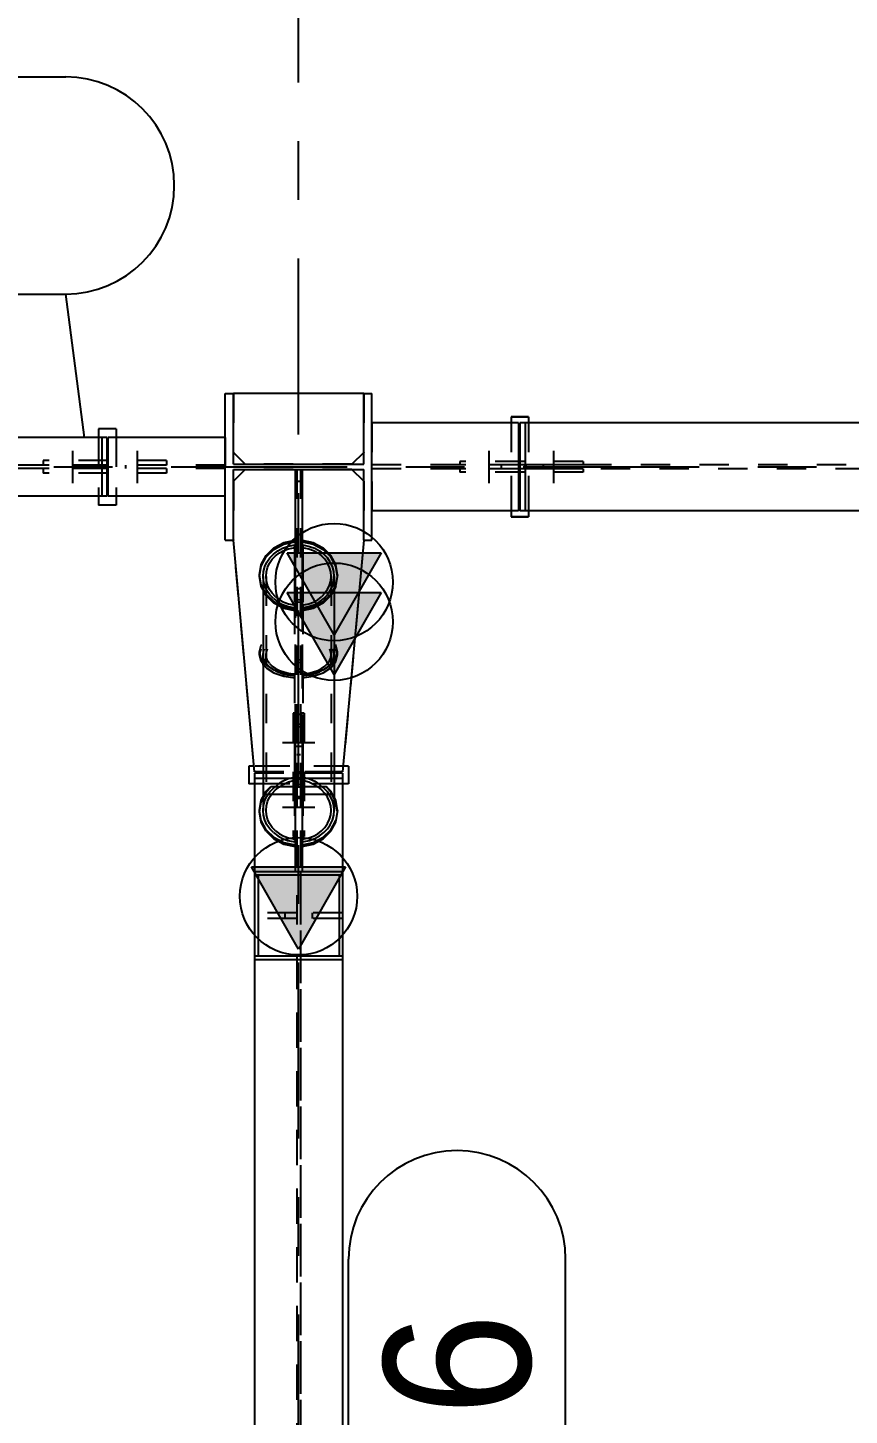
# Model space of a CAD drawing. Header units: millimetres. Extents: x 0 to 594, y 0 to 420.
# Drawn here: x 414.26 to 428.26, y 138.63 to 162.28 of the extents above; entities that cross this region are included whole.
import ezdxf

# ---------------------------------------------------------------- set-up
doc = ezdxf.new("R2010")
doc.units = ezdxf.units.MM
doc.header["$MEASUREMENT"] = 0
for name, pattern in [('XKITLINE00', [0]), ('XKITLINE02', [4, 2, -2]), ('XKITLINE03', [6, 3, -1, 1, -1]), ('XKITLINE04', [3, 0.5, -0.5, 0.5, -0.5, 0.5, -0.5])]:
    doc.linetypes.add(name, pattern=pattern)
for name, color, linetype in [('grid', 7, 'Continuous'), ('mark', 7, 'Continuous'), ('part1', 7, 'Continuous')]:
    doc.layers.add(name, color=color, linetype=linetype)
doc.styles.add('STYLE_1', font='arial.ttf', dxfattribs={"height": 0.2})

# ---------------------------------------------------------------- blocks, each defined once
blk = doc.blocks.new('*D3366')
at = {"layer": 'grid', "color": 4, "linetype": 'XKITLINE03'}
blk.add_line((1247.14, 1693.943), (1630.763, 1693.943), dxfattribs=at)
blk = doc.blocks.new('*D3403')
at = {"layer": 'part1', "color": 0, "linetype": 'XKITLINE00'}
for p, q in [((1585.918, 1690.404), (1585.118, 1691.804)), ((1585.118, 1691.804), (1586.718, 1691.804)), ((1586.718, 1691.804), (1585.918, 1690.404))]:
    blk.add_line(p, q, dxfattribs=at)
at = {"layer": 'part1', "color": 2, "linetype": 'XKITLINE04'}
for p, q in [((1584.708, 1690.741), (1584.716, 1690.797)), ((1584.708, 1690.563), (1584.708, 1690.741)), ((1584.716, 1690.685), (1584.708, 1690.741)), ((1584.716, 1690.797), (1584.733, 1690.839)), ((1584.758, 1690.741), (1584.765, 1690.793)), ((1584.765, 1690.689), (1584.758, 1690.741)), ((1584.758, 1690.563), (1584.758, 1690.741)), ((1584.765, 1690.793), (1584.784, 1690.839)), ((1585.862, 1690.793), (1585.843, 1690.839)), ((1585.868, 1690.741), (1585.862, 1690.793)), ((1585.862, 1690.689), (1585.868, 1690.741)), ((1585.868, 1690.563), (1585.868, 1690.741)), ((1585.911, 1690.797), (1585.894, 1690.839)), ((1585.918, 1690.741), (1585.911, 1690.797)), ((1585.911, 1690.685), (1585.918, 1690.741)), ((1585.918, 1690.741), (1585.918, 1690.563)), ((1584.738, 1690.63), (1584.716, 1690.685)), ((1584.774, 1690.578), (1584.738, 1690.63)), ((1584.786, 1690.639), (1584.765, 1690.689)), ((1584.774, 1690.578), (1584.824, 1690.53)), ((1584.819, 1690.591), (1584.786, 1690.639)), ((1584.819, 1690.591), (1584.864, 1690.547)), ((1584.824, 1690.53), (1584.886, 1690.487)), ((1584.864, 1690.547), (1584.921, 1690.508)), ((1584.886, 1690.487), (1584.958, 1690.45)), ((1584.921, 1690.508), (1584.987, 1690.474)), ((1585.64, 1690.474), (1585.706, 1690.508)), ((1585.741, 1690.487), (1585.669, 1690.45)), ((1585.706, 1690.508), (1585.762, 1690.547)), ((1585.741, 1690.487), (1585.803, 1690.53)), ((1585.762, 1690.547), (1585.808, 1690.591)), ((1585.803, 1690.53), (1585.852, 1690.578)), ((1585.808, 1690.591), (1585.841, 1690.639)), ((1585.841, 1690.639), (1585.862, 1690.689)), ((1585.852, 1690.578), (1585.889, 1690.63)), ((1585.889, 1690.63), (1585.911, 1690.685)), ((1584.958, 1690.45), (1585.039, 1690.421)), ((1584.987, 1690.474), (1585.061, 1690.447)), ((1585.039, 1690.421), (1585.126, 1690.399)), ((1585.061, 1690.447), (1585.142, 1690.427)), ((1585.126, 1690.399), (1585.219, 1690.386)), ((1585.142, 1690.427), (1585.227, 1690.415)), ((1585.219, 1690.386), (1585.243, 1690.385)), ((1585.227, 1690.415), (1585.243, 1690.414)), ((1585.243, 1690.414), (1585.243, 1689.555)), ((1585.383, 1690.414), (1585.4, 1690.415)), ((1585.383, 1690.414), (1585.383, 1689.555)), ((1585.383, 1690.385), (1585.408, 1690.386)), ((1585.4, 1690.415), (1585.485, 1690.427)), ((1585.408, 1690.386), (1585.5, 1690.399)), ((1585.485, 1690.427), (1585.565, 1690.447)), ((1585.5, 1690.399), (1585.588, 1690.421)), ((1585.565, 1690.447), (1585.64, 1690.474)), ((1585.588, 1690.421), (1585.669, 1690.45))]:
    blk.add_line(p, q, dxfattribs=at)
at = {"layer": 'part1', "color": 0, "linetype": 'XKITLINE00'}
blk.add_circle((1585.918, 1691.304), 1, dxfattribs=at)
at = {"layer": 'part1', "color": 0}
blk.add_solid([(1585.118, 1691.804), (1586.718, 1691.804), (1585.118, 1691.804), (1585.918, 1690.404)], dxfattribs=at)
blk = doc.blocks.new('*D3404')
at = {"layer": 'part1', "color": 0, "linetype": 'XKITLINE00'}
for p, q in [((1584.563, 1688.723), (1584.563, 1687.043)), ((1584.708, 1688.723), (1584.563, 1688.723)), ((1584.708, 1688.633), (1584.563, 1688.633)), ((1586.063, 1688.723), (1585.918, 1688.723)), ((1586.063, 1688.633), (1585.918, 1688.633)), ((1586.063, 1688.723), (1586.063, 1687.043)), ((1585.313, 1685.723), (1584.513, 1687.123)), ((1584.513, 1687.123), (1586.113, 1687.123)), ((1586.113, 1687.123), (1585.313, 1685.723)), ((1584.563, 1685.543), (1584.563, 1668.543)), ((1586.063, 1685.543), (1586.063, 1668.543))]:
    blk.add_line(p, q, dxfattribs=at)
at = {"layer": 'part1', "color": 2, "linetype": 'XKITLINE04'}
for p, q in [((1585.281, 1688.633), (1584.563, 1688.633)), ((1586.063, 1688.723), (1584.708, 1688.723)), ((1585.918, 1688.633), (1584.708, 1688.633)), ((1585.281, 1688.723), (1585.346, 1688.723)), ((1585.281, 1688.643), (1585.346, 1688.643)), ((1585.281, 1688.643), (1585.281, 1663.313)), ((1585.281, 1688.643), (1585.346, 1688.643)), ((1586.063, 1688.633), (1585.281, 1688.633)), ((1585.281, 1688.623), (1585.346, 1688.623)), ((1585.281, 1688.623), (1585.346, 1688.623)), ((1585.918, 1688.723), (1585.346, 1688.723)), ((1585.346, 1688.643), (1585.346, 1663.313)), ((1586.063, 1688.633), (1586.063, 1667.043)), ((1585.281, 1688.323), (1585.346, 1688.323)), ((1585.281, 1688.323), (1585.346, 1688.323)), ((1584.563, 1687.043), (1584.563, 1685.543)), ((1585.346, 1687.043), (1585.346, 1663.308)), ((1585.281, 1685.543), (1585.281, 1663.308))]:
    blk.add_line(p, q, dxfattribs=at)
at = {"layer": 'part1', "color": 0, "linetype": 'XKITLINE00'}
blk.add_circle((1585.313, 1686.623), 1, dxfattribs=at)
at = {"layer": 'part1', "color": 0}
blk.add_solid([(1584.513, 1687.123), (1586.113, 1687.123), (1584.513, 1687.123), (1585.313, 1685.723)], dxfattribs=at)
blk = doc.blocks.new('*D3405')
at = {"layer": 'part1', "color": 0, "linetype": 'XKITLINE00'}
for p, q in [((1584.563, 1687.043), (1584.563, 1685.543)), ((1586.063, 1687.043), (1584.563, 1687.043)), ((1584.623, 1686.983), (1584.623, 1685.603)), ((1586.003, 1686.983), (1584.623, 1686.983)), ((1586.003, 1686.983), (1586.003, 1685.603)), ((1586.063, 1687.043), (1586.063, 1685.543)), ((1586.063, 1685.543), (1584.563, 1685.543)), ((1586.003, 1685.603), (1584.623, 1685.603))]:
    blk.add_line(p, q, dxfattribs=at)
at = {"layer": 'part1', "color": 2, "linetype": 'XKITLINE04'}
for p, q in [((1584.623, 1686.983), (1584.563, 1686.983)), ((1586.063, 1686.983), (1586.003, 1686.983)), ((1586.063, 1686.983), (1586.063, 1687.043)), ((1584.623, 1685.603), (1584.563, 1685.603)), ((1586.063, 1685.603), (1586.003, 1685.603))]:
    blk.add_line(p, q, dxfattribs=at)
blk = doc.blocks.new('*D3408')
at = {"layer": 'part1', "color": 0, "linetype": 'XKITLINE00'}
for p, q in [((1579.486, 1693.943), (1578.686, 1695.343)), ((1578.686, 1695.343), (1580.286, 1695.343)), ((1580.286, 1695.343), (1579.486, 1693.943)), ((1571.813, 1694.443), (1571.813, 1693.443)), ((1582.043, 1694.443), (1571.813, 1694.443)), ((1581.963, 1694.443), (1581.963, 1693.443)), ((1582.043, 1694.443), (1582.043, 1693.443)), ((1582.043, 1693.443), (1571.813, 1693.443))]:
    blk.add_line(p, q, dxfattribs=at)
at = {"layer": 'part1', "color": 2, "linetype": 'XKITLINE04'}
for p, q in [((1581.963, 1693.97), (1571.813, 1693.97)), ((1581.963, 1693.915), (1571.813, 1693.915)), ((1576.045, 1693.915), (1571.813, 1693.915)), ((1581.663, 1693.97), (1581.663, 1693.915)), ((1581.911, 1693.97), (1581.668, 1693.97))]:
    blk.add_line(p, q, dxfattribs=at)
at = {"layer": 'part1', "color": 0, "linetype": 'XKITLINE00'}
blk.add_circle((1579.486, 1694.843), 1, dxfattribs=at)
at = {"layer": 'part1', "color": 0}
blk.add_solid([(1578.686, 1695.343), (1580.286, 1695.343), (1578.686, 1695.343), (1579.486, 1693.943)], dxfattribs=at)
blk = doc.blocks.new('*D3409')
at = {"layer": 'part1', "color": 0, "linetype": 'XKITLINE00'}
for p, q in [((1584.774, 1692.321), (1584.824, 1692.393)), ((1584.824, 1692.393), (1584.886, 1692.457)), ((1584.886, 1692.457), (1584.958, 1692.512)), ((1584.958, 1692.512), (1585.039, 1692.556)), ((1585.039, 1692.556), (1585.126, 1692.588)), ((1585.918, 1691.08), (1585.118, 1692.48)), ((1585.118, 1692.48), (1586.718, 1692.48)), ((1585.126, 1692.588), (1585.219, 1692.608)), ((1585.219, 1692.608), (1585.243, 1692.609)), ((1585.243, 1692.609), (1585.243, 1691.679)), ((1585.383, 1692.609), (1585.408, 1692.608)), ((1585.383, 1692.609), (1585.383, 1691.679)), ((1585.408, 1692.608), (1585.5, 1692.588)), ((1585.5, 1692.588), (1585.588, 1692.556)), ((1585.588, 1692.556), (1585.669, 1692.512)), ((1585.669, 1692.512), (1585.741, 1692.457)), ((1585.803, 1692.393), (1585.741, 1692.457)), ((1585.852, 1692.321), (1585.803, 1692.393)), ((1586.718, 1692.48), (1585.918, 1691.08)), ((1584.708, 1692.077), (1584.716, 1692.161)), ((1584.716, 1692.161), (1584.738, 1692.243)), ((1584.738, 1692.243), (1584.774, 1692.321)), ((1585.889, 1692.243), (1585.852, 1692.321)), ((1585.911, 1692.161), (1585.889, 1692.243)), ((1585.918, 1692.077), (1585.911, 1692.161)), ((1584.708, 1692.077), (1584.708, 1688.318)), ((1585.918, 1692.077), (1585.918, 1688.318)), ((1585.243, 1691.679), (1585.313, 1691.684)), ((1585.313, 1691.684), (1585.383, 1691.679)), ((1585.253, 1689.551), (1585.243, 1689.55)), ((1585.243, 1689.55), (1585.243, 1688.597)), ((1585.383, 1689.55), (1585.373, 1689.551)), ((1585.383, 1689.55), (1585.383, 1688.654)), ((1585.253, 1689.507), (1585.243, 1689.506)), ((1585.383, 1689.506), (1585.373, 1689.507)), ((1585.039, 1688.586), (1585.126, 1688.626)), ((1585.126, 1688.626), (1585.219, 1688.651)), ((1585.142, 1688.573), (1585.227, 1688.596)), ((1585.219, 1688.651), (1585.243, 1688.654)), ((1585.227, 1688.596), (1585.243, 1688.597)), ((1585.383, 1688.654), (1585.408, 1688.651)), ((1585.383, 1688.654), (1585.383, 1688.597)), ((1585.383, 1688.597), (1585.4, 1688.596)), ((1585.4, 1688.596), (1585.485, 1688.573)), ((1585.408, 1688.651), (1585.5, 1688.626)), ((1585.5, 1688.626), (1585.588, 1688.586)), ((1584.923, 1688.496), (1584.958, 1688.53)), ((1584.923, 1688.496), (1585.004, 1688.496)), ((1584.958, 1688.53), (1585.039, 1688.586)), ((1585.004, 1688.496), (1585.061, 1688.535)), ((1585.061, 1688.535), (1585.142, 1688.573)), ((1585.243, 1688.53), (1585.243, 1688.496)), ((1585.253, 1688.53), (1585.243, 1688.53)), ((1585.383, 1688.53), (1585.373, 1688.53)), ((1585.383, 1688.53), (1585.383, 1688.496)), ((1585.485, 1688.573), (1585.565, 1688.535)), ((1585.565, 1688.535), (1585.623, 1688.496)), ((1585.588, 1688.586), (1585.669, 1688.53)), ((1585.623, 1688.496), (1585.704, 1688.496)), ((1585.669, 1688.53), (1585.704, 1688.496))]:
    blk.add_line(p, q, dxfattribs=at)
at = {"layer": 'part1', "color": 2, "linetype": 'XKITLINE04'}
for p, q in [((1584.864, 1692.367), (1584.921, 1692.426)), ((1584.921, 1692.426), (1584.987, 1692.476)), ((1584.987, 1692.476), (1585.061, 1692.516)), ((1585.061, 1692.516), (1585.142, 1692.546)), ((1585.142, 1692.546), (1585.227, 1692.564)), ((1585.227, 1692.564), (1585.243, 1692.565)), ((1585.383, 1692.565), (1585.4, 1692.564)), ((1585.4, 1692.564), (1585.485, 1692.546)), ((1585.485, 1692.546), (1585.565, 1692.516)), ((1585.565, 1692.516), (1585.64, 1692.476)), ((1585.64, 1692.476), (1585.706, 1692.426)), ((1585.762, 1692.367), (1585.706, 1692.426)), ((1584.758, 1692.077), (1584.765, 1692.154)), ((1584.765, 1692.154), (1584.786, 1692.23)), ((1584.786, 1692.23), (1584.819, 1692.301)), ((1584.819, 1692.301), (1584.864, 1692.367)), ((1585.808, 1692.301), (1585.762, 1692.367)), ((1585.841, 1692.23), (1585.808, 1692.301)), ((1585.862, 1692.154), (1585.841, 1692.23)), ((1585.868, 1692.077), (1585.862, 1692.154)), ((1584.716, 1691.993), (1584.708, 1692.077)), ((1584.738, 1691.911), (1584.716, 1691.993)), ((1584.774, 1691.833), (1584.738, 1691.911)), ((1584.765, 1692), (1584.758, 1692.077)), ((1584.758, 1692.077), (1584.758, 1688.088)), ((1584.786, 1691.925), (1584.765, 1692)), ((1584.819, 1691.854), (1584.786, 1691.925)), ((1585.808, 1691.854), (1585.841, 1691.925)), ((1585.841, 1691.925), (1585.862, 1692)), ((1585.852, 1691.833), (1585.889, 1691.911)), ((1585.862, 1692), (1585.868, 1692.077)), ((1585.868, 1692.077), (1585.868, 1688.088)), ((1585.889, 1691.911), (1585.911, 1691.993)), ((1585.911, 1691.993), (1585.918, 1692.077)), ((1584.824, 1691.762), (1584.774, 1691.833)), ((1584.864, 1691.788), (1584.819, 1691.854)), ((1584.886, 1691.698), (1584.824, 1691.762)), ((1584.921, 1691.729), (1584.864, 1691.788)), ((1584.886, 1691.698), (1584.958, 1691.643)), ((1584.921, 1691.729), (1584.987, 1691.679)), ((1584.987, 1691.679), (1585.061, 1691.638)), ((1585.243, 1691.679), (1585.243, 1691.635)), ((1585.383, 1691.679), (1585.383, 1691.635)), ((1585.565, 1691.638), (1585.64, 1691.679)), ((1585.64, 1691.679), (1585.706, 1691.729)), ((1585.669, 1691.643), (1585.741, 1691.698)), ((1585.762, 1691.788), (1585.706, 1691.729)), ((1585.741, 1691.698), (1585.803, 1691.762)), ((1585.808, 1691.854), (1585.762, 1691.788)), ((1585.803, 1691.762), (1585.852, 1691.833)), ((1584.958, 1691.643), (1585.039, 1691.599)), ((1585.039, 1691.599), (1585.126, 1691.567)), ((1585.061, 1691.638), (1585.142, 1691.609)), ((1585.126, 1691.567), (1585.219, 1691.547)), ((1585.142, 1691.609), (1585.227, 1691.591)), ((1585.219, 1691.547), (1585.243, 1691.545)), ((1585.227, 1691.591), (1585.243, 1691.589)), ((1585.243, 1691.635), (1585.313, 1691.64)), ((1585.243, 1691.589), (1585.243, 1690.615)), ((1585.313, 1691.64), (1585.383, 1691.635)), ((1585.383, 1691.589), (1585.4, 1691.591)), ((1585.383, 1691.589), (1585.383, 1690.615)), ((1585.383, 1691.545), (1585.408, 1691.547)), ((1585.4, 1691.591), (1585.485, 1691.609)), ((1585.408, 1691.547), (1585.5, 1691.567)), ((1585.485, 1691.609), (1585.565, 1691.638)), ((1585.5, 1691.567), (1585.588, 1691.599)), ((1585.588, 1691.599), (1585.669, 1691.643)), ((1585.243, 1690.659), (1585.313, 1690.655)), ((1585.243, 1690.615), (1585.313, 1690.61)), ((1585.313, 1690.655), (1585.383, 1690.659)), ((1585.313, 1690.61), (1585.383, 1690.615)), ((1585.313, 1689.555), (1585.253, 1689.551)), ((1585.373, 1689.551), (1585.313, 1689.555)), ((1585.313, 1689.511), (1585.253, 1689.507)), ((1585.373, 1689.507), (1585.313, 1689.511)), ((1584.774, 1688.332), (1584.824, 1688.404)), ((1584.819, 1688.312), (1584.864, 1688.378)), ((1584.824, 1688.404), (1584.886, 1688.468)), ((1584.864, 1688.378), (1584.921, 1688.436)), ((1584.886, 1688.468), (1584.923, 1688.496)), ((1584.921, 1688.436), (1584.987, 1688.487)), ((1584.987, 1688.487), (1585.004, 1688.496)), ((1585.243, 1688.496), (1585.243, 1687.556)), ((1585.313, 1688.481), (1585.243, 1688.486)), ((1585.313, 1688.525), (1585.253, 1688.53)), ((1585.373, 1688.53), (1585.313, 1688.525)), ((1585.383, 1688.486), (1585.313, 1688.481)), ((1585.383, 1688.496), (1585.383, 1687.556)), ((1585.623, 1688.496), (1585.64, 1688.487)), ((1585.64, 1688.487), (1585.706, 1688.436)), ((1585.704, 1688.496), (1585.741, 1688.468)), ((1585.762, 1688.378), (1585.706, 1688.436)), ((1585.803, 1688.404), (1585.741, 1688.468)), ((1585.808, 1688.312), (1585.762, 1688.378)), ((1585.852, 1688.332), (1585.803, 1688.404)), ((1584.708, 1688.318), (1584.708, 1688.088)), ((1584.708, 1688.088), (1584.716, 1688.172)), ((1584.716, 1688.172), (1584.738, 1688.254)), ((1584.738, 1688.254), (1584.774, 1688.332)), ((1584.758, 1688.088), (1584.765, 1688.165)), ((1584.765, 1688.165), (1584.786, 1688.24)), ((1584.786, 1688.24), (1584.819, 1688.312)), ((1585.841, 1688.24), (1585.808, 1688.312)), ((1585.862, 1688.165), (1585.841, 1688.24)), ((1585.889, 1688.254), (1585.852, 1688.332)), ((1585.868, 1688.088), (1585.862, 1688.165)), ((1585.911, 1688.172), (1585.889, 1688.254)), ((1585.918, 1688.088), (1585.911, 1688.172)), ((1585.918, 1688.318), (1585.918, 1688.088)), ((1584.716, 1688.004), (1584.708, 1688.088)), ((1584.738, 1687.922), (1584.716, 1688.004)), ((1584.774, 1687.844), (1584.738, 1687.922)), ((1584.765, 1688.011), (1584.758, 1688.088)), ((1584.786, 1687.936), (1584.765, 1688.011)), ((1584.819, 1687.864), (1584.786, 1687.936)), ((1585.808, 1687.864), (1585.841, 1687.936)), ((1585.841, 1687.936), (1585.862, 1688.011)), ((1585.852, 1687.844), (1585.889, 1687.922)), ((1585.862, 1688.011), (1585.868, 1688.088)), ((1585.889, 1687.922), (1585.911, 1688.004)), ((1585.911, 1688.004), (1585.918, 1688.088)), ((1584.824, 1687.772), (1584.774, 1687.844)), ((1584.864, 1687.798), (1584.819, 1687.864)), ((1584.886, 1687.708), (1584.824, 1687.772)), ((1584.921, 1687.74), (1584.864, 1687.798)), ((1584.886, 1687.708), (1584.958, 1687.654)), ((1584.921, 1687.74), (1584.987, 1687.689)), ((1584.958, 1687.654), (1585.039, 1687.609)), ((1584.987, 1687.689), (1585.061, 1687.649)), ((1585.061, 1687.649), (1585.142, 1687.619)), ((1585.485, 1687.619), (1585.565, 1687.649)), ((1585.565, 1687.649), (1585.64, 1687.689)), ((1585.588, 1687.609), (1585.669, 1687.654)), ((1585.64, 1687.689), (1585.706, 1687.74)), ((1585.669, 1687.654), (1585.741, 1687.708)), ((1585.706, 1687.74), (1585.762, 1687.798)), ((1585.741, 1687.708), (1585.803, 1687.772)), ((1585.762, 1687.798), (1585.808, 1687.864)), ((1585.803, 1687.772), (1585.852, 1687.844)), ((1585.039, 1687.609), (1585.126, 1687.577)), ((1585.126, 1687.577), (1585.219, 1687.558)), ((1585.142, 1687.619), (1585.227, 1687.601)), ((1585.219, 1687.558), (1585.243, 1687.556)), ((1585.227, 1687.601), (1585.243, 1687.6)), ((1585.383, 1687.6), (1585.4, 1687.601)), ((1585.383, 1687.556), (1585.408, 1687.558)), ((1585.4, 1687.601), (1585.485, 1687.619)), ((1585.408, 1687.558), (1585.5, 1687.577)), ((1585.5, 1687.577), (1585.588, 1687.609))]:
    blk.add_line(p, q, dxfattribs=at)
at = {"layer": 'part1', "color": 0, "linetype": 'XKITLINE00'}
blk.add_circle((1585.918, 1691.98), 1, dxfattribs=at)
at = {"layer": 'part1', "color": 0}
blk.add_solid([(1585.118, 1692.48), (1586.718, 1692.48), (1585.118, 1692.48), (1585.918, 1691.08)], dxfattribs=at)
blk = doc.blocks.new('*D3719')
at = {"layer": 'part1', "color": 0, "linetype": 'XKITLINE00'}
for p, q in [((1611.043, 1693.943), (1610.243, 1695.343)), ((1610.243, 1695.343), (1611.843, 1695.343)), ((1611.843, 1695.343), (1611.043, 1693.943)), ((1589.083, 1694.693), (1589.083, 1693.193)), ((1589.173, 1694.693), (1589.083, 1694.693)), ((1614.043, 1694.693), (1589.173, 1694.693)), ((1589.173, 1694.693), (1589.173, 1693.193)), ((1613.953, 1694.693), (1613.953, 1694.548)), ((1614.043, 1694.693), (1614.043, 1694.548)), ((1613.953, 1693.338), (1613.953, 1693.193)), ((1614.043, 1693.338), (1614.043, 1693.193)), ((1614.043, 1693.193), (1589.083, 1693.193))]:
    blk.add_line(p, q, dxfattribs=at)
at = {"layer": 'part1', "color": 2, "linetype": 'XKITLINE04'}
for p, q in [((1613.953, 1694.693), (1589.173, 1694.693)), ((1613.953, 1694.693), (1613.953, 1693.338)), ((1614.043, 1694.548), (1614.043, 1693.338)), ((1589.163, 1693.975), (1589.163, 1693.91)), ((1613.643, 1693.975), (1589.163, 1693.975)), ((1613.963, 1693.91), (1589.163, 1693.91)), ((1589.479, 1693.91), (1589.163, 1693.91)), ((1589.183, 1693.975), (1589.183, 1693.91)), ((1589.483, 1693.975), (1589.483, 1693.91)), ((1613.643, 1693.975), (1613.643, 1693.91)), ((1613.643, 1693.975), (1613.648, 1693.975)), ((1613.963, 1693.975), (1613.643, 1693.975)), ((1613.943, 1693.975), (1613.943, 1693.91)), ((1613.963, 1693.975), (1613.963, 1693.91)), ((1613.953, 1693.193), (1589.083, 1693.193))]:
    blk.add_line(p, q, dxfattribs=at)
at = {"layer": 'part1', "color": 0, "linetype": 'XKITLINE00'}
blk.add_circle((1611.043, 1694.843), 1, dxfattribs=at)
at = {"layer": 'part1', "color": 0}
blk.add_solid([(1610.243, 1695.343), (1611.843, 1695.343), (1610.243, 1695.343), (1611.043, 1693.943)], dxfattribs=at)
blk = doc.blocks.new('*D3721')
at = {"layer": 'part1', "color": 2, "linetype": 'XKITLINE04'}
for p, q in [((1588.933, 1694.793), (1589.233, 1694.793)), ((1588.933, 1694.793), (1588.933, 1693.093)), ((1589.233, 1694.793), (1589.233, 1693.093)), ((1588.933, 1693.093), (1589.233, 1693.093))]:
    blk.add_line(p, q, dxfattribs=at)
blk = doc.blocks.new('*D3722')
at = {"layer": 'part1', "color": 2, "linetype": 'XKITLINE04'}
for p, q in [((1584.203, 1695.193), (1584.203, 1694.188)), ((1586.423, 1695.193), (1586.423, 1694.188)), ((1586.223, 1693.988), (1584.403, 1693.988))]:
    blk.add_line(p, q, dxfattribs=at)
at = {"layer": 'part1', "color": 0, "linetype": 'XKITLINE00'}
for p, q in [((1586.423, 1695.193), (1584.203, 1695.193)), ((1584.403, 1693.988), (1584.203, 1694.188)), ((1586.423, 1694.188), (1586.223, 1693.988))]:
    blk.add_line(p, q, dxfattribs=at)
blk = doc.blocks.new('*D3723')
at = {"layer": 'part1', "color": 2, "linetype": 'XKITLINE04'}
for p, q in [((1584.203, 1695.193), (1584.203, 1694.188)), ((1586.423, 1695.193), (1584.203, 1695.193)), ((1586.423, 1695.193), (1586.423, 1694.188)), ((1584.403, 1693.988), (1584.203, 1694.188)), ((1586.423, 1694.188), (1586.223, 1693.988)), ((1586.223, 1693.988), (1584.403, 1693.988))]:
    blk.add_line(p, q, dxfattribs=at)
blk = doc.blocks.new('*D3724')
at = {"layer": 'part1', "color": 0, "linetype": 'XKITLINE00'}
for p, q in [((1589.063, 1694.693), (1586.563, 1694.693)), ((1589.063, 1694.693), (1589.063, 1693.193)), ((1589.063, 1693.193), (1586.563, 1693.193))]:
    blk.add_line(p, q, dxfattribs=at)
at = {"layer": 'part1', "color": 2, "linetype": 'XKITLINE04'}
for p, q in [((1586.563, 1694.693), (1586.563, 1693.193)), ((1589.063, 1693.975), (1586.563, 1693.975)), ((1589.063, 1693.91), (1586.563, 1693.91)), ((1588.763, 1693.975), (1588.763, 1693.91)), ((1589.011, 1693.975), (1588.768, 1693.975))]:
    blk.add_line(p, q, dxfattribs=at)
blk = doc.blocks.new('*D3725')
at = {"layer": 'part1', "color": 0, "linetype": 'XKITLINE00'}
for p, q in [((1588.933, 1694.793), (1588.933, 1694.693)), ((1589.233, 1694.793), (1588.933, 1694.793)), ((1589.233, 1694.793), (1589.233, 1694.693)), ((1588.933, 1693.193), (1588.933, 1693.093)), ((1589.233, 1693.093), (1588.933, 1693.093)), ((1589.233, 1693.193), (1589.233, 1693.093))]:
    blk.add_line(p, q, dxfattribs=at)
at = {"layer": 'part1', "color": 2, "linetype": 'XKITLINE04'}
for p, q in [((1588.933, 1694.693), (1588.933, 1693.193)), ((1589.233, 1694.693), (1589.233, 1693.193))]:
    blk.add_line(p, q, dxfattribs=at)
blk = doc.blocks.new('*D3734')
at = {"layer": 'part1', "color": 0, "linetype": 'XKITLINE00'}
for p, q in [((1584.063, 1692.693), (1584.063, 1695.193)), ((1584.063, 1695.193), (1584.203, 1695.193)), ((1584.203, 1693.988), (1584.203, 1695.193)), ((1586.423, 1695.193), (1586.563, 1695.193)), ((1586.423, 1693.988), (1586.423, 1695.193)), ((1586.563, 1692.693), (1586.563, 1695.193)), ((1584.203, 1693.988), (1586.423, 1693.988)), ((1584.203, 1693.898), (1586.423, 1693.898)), ((1584.203, 1692.693), (1584.203, 1693.898)), ((1586.423, 1692.693), (1586.423, 1693.898)), ((1584.063, 1692.693), (1584.203, 1692.693)), ((1586.423, 1692.693), (1586.563, 1692.693))]:
    blk.add_line(p, q, dxfattribs=at)
blk = doc.blocks.new('*D3735')
at = {"layer": 'mark', "color": 1, "linetype": 'XKITLINE00'}
for p, q in [((1574.581, 1700.589), (1581.344, 1700.589)), ((1574.581, 1696.889), (1581.344, 1696.889)), ((1581.663, 1694.443), (1581.344, 1696.889)), ((1581.344, 1696.889), (1581.344, 1696.889))]:
    blk.add_line(p, q, dxfattribs=at)
for centre, start, end in [((1574.581, 1698.739), 90, -90), ((1581.344, 1698.739), -90, 90)]:
    blk.add_arc(centre, 1.85, start, end, dxfattribs=at)
at = {"layer": 'mark', "color": 1, "style": 'STYLE_1', "width": 0.9}
blk.add_text('153', height=2.5, dxfattribs=at).set_placement((1575.181, 1697.489))
blk = doc.blocks.new('*D3736')
at = {"layer": 'part1', "color": 2, "linetype": 'XKITLINE04'}
for p, q in [((1585.281, 1686.343), (1584.563, 1686.343)), ((1584.563, 1686.343), (1584.563, 1686.243)), ((1585.281, 1686.243), (1584.563, 1686.243)), ((1585.081, 1686.343), (1585.081, 1686.243)), ((1585.281, 1686.343), (1585.281, 1686.243))]:
    blk.add_line(p, q, dxfattribs=at)
blk = doc.blocks.new('*D3737')
at = {"layer": 'part1', "color": 2, "linetype": 'XKITLINE04'}
for p, q in [((1586.063, 1686.343), (1585.346, 1686.343)), ((1585.346, 1686.343), (1585.346, 1686.243)), ((1586.063, 1686.243), (1585.346, 1686.243)), ((1585.546, 1686.343), (1585.546, 1686.243)), ((1586.063, 1686.343), (1586.063, 1686.243))]:
    blk.add_line(p, q, dxfattribs=at)
blk = doc.blocks.new('*D3740')
at = {"layer": 'part1', "color": 0, "linetype": 'XKITLINE02'}
blk.add_line((1581.463, 1694.218), (1581.463, 1693.668), dxfattribs=at)
blk.add_line((1581.463, 1694.218), (1581.463, 1693.668), dxfattribs=at)
blk = doc.blocks.new('*D3741')
at = {"layer": 'part1', "color": 0, "linetype": 'XKITLINE02'}
blk.add_line((1582.563, 1694.218), (1582.563, 1693.668), dxfattribs=at)
blk.add_line((1582.563, 1694.218), (1582.563, 1693.668), dxfattribs=at)
blk = doc.blocks.new('*D3742')
at = {"layer": 'part1', "color": 2, "linetype": 'XKITLINE04'}
for p, q in [((1582.203, 1694.593), (1581.903, 1694.593)), ((1581.903, 1694.593), (1581.903, 1693.293)), ((1582.203, 1694.593), (1582.203, 1693.293)), ((1582.203, 1693.293), (1581.903, 1693.293))]:
    blk.add_line(p, q, dxfattribs=at)
blk = doc.blocks.new('*D3743')
at = {"layer": 'part1', "color": 0, "linetype": 'XKITLINE00'}
for p, q in [((1581.903, 1694.593), (1581.903, 1694.443)), ((1582.203, 1694.593), (1581.903, 1694.593)), ((1582.203, 1694.593), (1582.203, 1694.443)), ((1581.903, 1693.443), (1581.903, 1693.293)), ((1582.203, 1693.443), (1582.203, 1693.293)), ((1582.203, 1693.293), (1581.903, 1693.293))]:
    blk.add_line(p, q, dxfattribs=at)
at = {"layer": 'part1', "color": 2, "linetype": 'XKITLINE04'}
for p, q in [((1581.903, 1694.443), (1581.903, 1693.443)), ((1582.203, 1694.443), (1582.203, 1693.443))]:
    blk.add_line(p, q, dxfattribs=at)
blk = doc.blocks.new('*D3744')
at = {"layer": 'part1', "color": 2, "linetype": 'XKITLINE04'}
for p, q in [((1583.063, 1693.915), (1580.963, 1693.915)), ((1580.963, 1693.915), (1580.963, 1693.835)), ((1583.063, 1693.835), (1580.963, 1693.835)), ((1583.063, 1693.915), (1583.063, 1693.835))]:
    blk.add_line(p, q, dxfattribs=at)
blk = doc.blocks.new('*D3745')
at = {"layer": 'part1', "color": 2, "linetype": 'XKITLINE04'}
for p, q in [((1583.063, 1694.05), (1580.963, 1694.05)), ((1580.963, 1694.05), (1580.963, 1693.97)), ((1583.063, 1694.05), (1583.063, 1693.97)), ((1583.063, 1693.97), (1580.963, 1693.97))]:
    blk.add_line(p, q, dxfattribs=at)
blk = doc.blocks.new('*D3746')
at = {"layer": 'part1', "color": 0, "linetype": 'XKITLINE00'}
for p, q in [((1584.063, 1694.443), (1582.063, 1694.443)), ((1582.063, 1694.443), (1582.063, 1693.443)), ((1584.063, 1693.443), (1582.063, 1693.443))]:
    blk.add_line(p, q, dxfattribs=at)
at = {"layer": 'part1', "color": 2, "linetype": 'XKITLINE04'}
for p, q in [((1584.063, 1694.443), (1584.063, 1693.443)), ((1584.063, 1693.97), (1582.063, 1693.97)), ((1584.063, 1693.915), (1582.063, 1693.915)), ((1582.363, 1693.97), (1582.363, 1693.915))]:
    blk.add_line(p, q, dxfattribs=at)
blk = doc.blocks.new('*D3766')
at = {"layer": 'part1', "color": 0, "linetype": 'XKITLINE02'}
blk.add_line((1585.038, 1689.243), (1585.588, 1689.243), dxfattribs=at)
blk.add_line((1585.038, 1689.243), (1585.588, 1689.243), dxfattribs=at)
blk.add_line((1585.038, 1689.243), (1585.588, 1689.243), dxfattribs=at)
blk = doc.blocks.new('*D3767')
at = {"layer": 'part1', "color": 0, "linetype": 'XKITLINE02'}
blk.add_line((1585.038, 1688.143), (1585.588, 1688.143), dxfattribs=at)
blk.add_line((1585.038, 1688.143), (1585.588, 1688.143), dxfattribs=at)
blk.add_line((1585.038, 1688.143), (1585.588, 1688.143), dxfattribs=at)
blk = doc.blocks.new('*D3768')
at = {"layer": 'part1', "color": 2, "linetype": 'XKITLINE04'}
for p, q in [((1584.203, 1695.193), (1584.203, 1694.188)), ((1586.423, 1695.193), (1584.203, 1695.193)), ((1586.423, 1695.193), (1586.423, 1694.188)), ((1584.403, 1693.988), (1584.203, 1694.188)), ((1586.423, 1694.188), (1586.223, 1693.988)), ((1586.223, 1693.988), (1584.403, 1693.988))]:
    blk.add_line(p, q, dxfattribs=at)
blk = doc.blocks.new('*D3769')
at = {"layer": 'part1', "color": 2, "linetype": 'XKITLINE04'}
for p, q in [((1584.203, 1695.193), (1584.203, 1694.188)), ((1586.423, 1695.193), (1584.203, 1695.193)), ((1586.423, 1695.193), (1586.423, 1694.188)), ((1584.403, 1693.988), (1584.203, 1694.188)), ((1586.423, 1694.188), (1586.223, 1693.988)), ((1586.223, 1693.988), (1584.403, 1693.988))]:
    blk.add_line(p, q, dxfattribs=at)
blk = doc.blocks.new('*D3770')
at = {"layer": 'part1', "color": 2, "linetype": 'XKITLINE04'}
for p, q in [((1585.283, 1693.898), (1585.343, 1693.898)), ((1585.283, 1693.898), (1585.283, 1688.743)), ((1585.283, 1693.898), (1585.343, 1693.898)), ((1585.343, 1693.898), (1585.343, 1688.743)), ((1585.283, 1693.698), (1585.343, 1693.698)), ((1585.283, 1693.698), (1585.343, 1693.698)), ((1585.283, 1689.043), (1585.343, 1689.043)), ((1585.283, 1689.043), (1585.343, 1689.043)), ((1585.283, 1688.743), (1585.343, 1688.743)), ((1585.283, 1688.743), (1585.343, 1688.743))]:
    blk.add_line(p, q, dxfattribs=at)
blk = doc.blocks.new('*D3771')
at = {"layer": 'part1', "color": 2, "linetype": 'XKITLINE04'}
for p, q in [((1584.403, 1693.898), (1584.203, 1693.698)), ((1586.223, 1693.898), (1584.403, 1693.898)), ((1586.423, 1693.698), (1586.223, 1693.898)), ((1584.203, 1693.698), (1584.203, 1692.693)), ((1586.423, 1693.698), (1586.423, 1692.693)), ((1584.563, 1688.743), (1584.203, 1692.693)), ((1586.423, 1692.693), (1586.063, 1688.743)), ((1586.063, 1688.743), (1584.563, 1688.743))]:
    blk.add_line(p, q, dxfattribs=at)
blk = doc.blocks.new('*D3772')
at = {"layer": 'part1', "color": 0, "linetype": 'XKITLINE00'}
for p, q in [((1584.403, 1693.898), (1584.203, 1693.698)), ((1586.423, 1693.698), (1586.223, 1693.898)), ((1584.563, 1688.743), (1584.203, 1692.693)), ((1586.423, 1692.693), (1586.063, 1688.743)), ((1584.708, 1688.743), (1584.563, 1688.743)), ((1586.063, 1688.743), (1585.918, 1688.743))]:
    blk.add_line(p, q, dxfattribs=at)
at = {"layer": 'part1', "color": 2, "linetype": 'XKITLINE04'}
for p, q in [((1586.223, 1693.898), (1584.403, 1693.898)), ((1584.203, 1693.698), (1584.203, 1692.693)), ((1586.423, 1693.698), (1586.423, 1692.693)), ((1585.918, 1688.743), (1584.708, 1688.743))]:
    blk.add_line(p, q, dxfattribs=at)
blk = doc.blocks.new('*D3773')
at = {"layer": 'part1', "color": 2, "linetype": 'XKITLINE04'}
for p, q in [((1584.463, 1688.843), (1584.463, 1688.543)), ((1586.163, 1688.843), (1584.463, 1688.843)), ((1586.163, 1688.843), (1586.163, 1688.543)), ((1586.163, 1688.543), (1584.463, 1688.543))]:
    blk.add_line(p, q, dxfattribs=at)
blk = doc.blocks.new('*D3774')
at = {"layer": 'part1', "color": 0, "linetype": 'XKITLINE00'}
for p, q in [((1584.554, 1688.843), (1584.463, 1688.843)), ((1584.463, 1688.843), (1584.463, 1688.543)), ((1586.163, 1688.843), (1586.072, 1688.843)), ((1586.163, 1688.843), (1586.163, 1688.543)), ((1584.563, 1688.543), (1584.463, 1688.543)), ((1586.163, 1688.543), (1586.063, 1688.543))]:
    blk.add_line(p, q, dxfattribs=at)
at = {"layer": 'part1', "color": 2, "linetype": 'XKITLINE04'}
for p, q in [((1586.072, 1688.843), (1584.554, 1688.843)), ((1586.063, 1688.543), (1584.563, 1688.543))]:
    blk.add_line(p, q, dxfattribs=at)
blk = doc.blocks.new('*D3775')
at = {"layer": 'part1', "color": 2, "linetype": 'XKITLINE04'}
for p, q in [((1585.281, 1689.743), (1585.221, 1689.743)), ((1585.221, 1689.743), (1585.221, 1687.643)), ((1585.281, 1689.743), (1585.281, 1687.643)), ((1585.281, 1687.643), (1585.221, 1687.643))]:
    blk.add_line(p, q, dxfattribs=at)
blk = doc.blocks.new('*D3776')
at = {"layer": 'part1', "color": 2, "linetype": 'XKITLINE04'}
for p, q in [((1585.406, 1689.743), (1585.346, 1689.743)), ((1585.346, 1689.743), (1585.346, 1687.643)), ((1585.406, 1689.743), (1585.406, 1687.643)), ((1585.406, 1687.643), (1585.346, 1687.643))]:
    blk.add_line(p, q, dxfattribs=at)
blk = doc.blocks.new('*D3782')
at = {"layer": 'grid', "color": 4, "linetype": 'XKITLINE03'}
blk.add_line((1585.313, 1646.495), (1585.313, 1724.317), dxfattribs=at)
blk = doc.blocks.new('*D3848')
at = {"layer": 'part1', "color": 2, "linetype": 'XKITLINE04'}
for p, q in [((1585.253, 1693.898), (1585.253, 1688.807)), ((1585.253, 1693.898), (1585.373, 1693.898)), ((1585.373, 1693.898), (1585.373, 1692.665)), ((1585.253, 1693.698), (1585.373, 1693.698)), ((1585.373, 1692.665), (1585.373, 1688.807)), ((1585.253, 1689.18), (1585.373, 1689.18))]:
    blk.add_line(p, q, dxfattribs=at)
blk = doc.blocks.new('*D3849')
at = {"layer": 'part1', "color": 2, "linetype": 'XKITLINE04'}
for p, q in [((1584.648, 1690.789), (1584.677, 1690.905)), ((1584.648, 1690.741), (1584.673, 1690.839)), ((1584.677, 1690.674), (1584.648, 1690.789)), ((1584.648, 1690.741), (1584.648, 1690.789)), ((1584.677, 1690.626), (1584.648, 1690.741)), ((1584.677, 1690.905), (1584.684, 1690.913)), ((1585.253, 1690.913), (1585.253, 1690.347)), ((1584.762, 1690.569), (1584.677, 1690.674)), ((1584.762, 1690.52), (1584.677, 1690.626)), ((1584.762, 1690.569), (1584.894, 1690.483)), ((1584.762, 1690.52), (1584.894, 1690.434)), ((1584.894, 1690.483), (1585.063, 1690.423)), ((1584.894, 1690.434), (1585.063, 1690.375)), ((1585.063, 1690.423), (1585.253, 1690.396)), ((1585.063, 1690.375), (1585.063, 1690.423)), ((1585.063, 1690.375), (1585.253, 1690.347))]:
    blk.add_line(p, q, dxfattribs=at)
blk = doc.blocks.new('*D3850')
at = {"layer": 'part1', "color": 2, "linetype": 'XKITLINE04'}
for p, q in [((1585.373, 1690.913), (1585.373, 1690.347)), ((1585.949, 1690.905), (1585.943, 1690.913)), ((1585.978, 1690.789), (1585.949, 1690.905)), ((1585.949, 1690.674), (1585.978, 1690.789)), ((1585.949, 1690.626), (1585.978, 1690.741)), ((1585.978, 1690.741), (1585.954, 1690.839)), ((1585.978, 1690.741), (1585.978, 1690.789)), ((1585.564, 1690.423), (1585.733, 1690.483)), ((1585.733, 1690.483), (1585.865, 1690.569)), ((1585.733, 1690.434), (1585.865, 1690.52)), ((1585.865, 1690.569), (1585.949, 1690.674)), ((1585.865, 1690.52), (1585.949, 1690.626)), ((1585.373, 1690.396), (1585.564, 1690.423)), ((1585.373, 1690.347), (1585.564, 1690.375)), ((1585.564, 1690.375), (1585.733, 1690.434)), ((1585.564, 1690.375), (1585.564, 1690.423))]:
    blk.add_line(p, q, dxfattribs=at)
blk = doc.blocks.new('*D3851')
at = {"layer": 'part1', "color": 2, "linetype": 'XKITLINE04'}
for p, q in [((1585.253, 1693.898), (1585.253, 1693.898)), ((1585.253, 1693.898), (1585.253, 1693.898)), ((1585.253, 1693.898), (1585.373, 1693.898)), ((1585.253, 1693.898), (1585.373, 1693.898)), ((1585.373, 1693.898), (1585.373, 1693.898)), ((1585.373, 1693.898), (1585.373, 1693.898)), ((1585.253, 1693.698), (1585.373, 1693.698)), ((1585.253, 1691.871), (1585.253, 1690.442)), ((1585.373, 1691.871), (1585.373, 1690.442)), ((1585.373, 1690.442), (1585.253, 1690.442))]:
    blk.add_line(p, q, dxfattribs=at)
at = {"layer": 'part1', "color": 0, "linetype": 'XKITLINE00'}
for p, q in [((1585.253, 1693.898), (1585.253, 1691.68)), ((1585.373, 1693.898), (1585.373, 1691.68)), ((1585.253, 1691.871), (1585.373, 1691.871))]:
    blk.add_line(p, q, dxfattribs=at)
blk = doc.blocks.new('*D3852')
at = {"layer": 'part1', "color": 0, "linetype": 'XKITLINE00'}
for p, q in [((1584.894, 1692.563), (1585.063, 1692.652)), ((1584.894, 1692.535), (1585.063, 1692.624)), ((1585.063, 1692.652), (1585.253, 1692.693)), ((1585.063, 1692.624), (1585.253, 1692.665)), ((1585.063, 1692.624), (1585.063, 1692.652)), ((1584.677, 1692.277), (1584.762, 1692.434)), ((1584.677, 1692.25), (1584.762, 1692.407)), ((1584.762, 1692.434), (1584.894, 1692.563)), ((1584.762, 1692.407), (1584.894, 1692.535)), ((1584.648, 1692.105), (1584.677, 1692.277)), ((1584.648, 1692.077), (1584.677, 1692.25)), ((1584.648, 1692.077), (1584.648, 1692.105)), ((1584.677, 1691.905), (1584.648, 1692.077)), ((1584.708, 1691.847), (1584.677, 1691.905))]:
    blk.add_line(p, q, dxfattribs=at)
at = {"layer": 'part1', "color": 2, "linetype": 'XKITLINE04'}
for p, q in [((1585.253, 1692.693), (1585.253, 1691.489)), ((1584.677, 1691.933), (1584.648, 1692.105)), ((1584.762, 1691.775), (1584.677, 1691.933)), ((1584.762, 1691.748), (1584.708, 1691.847)), ((1584.894, 1691.647), (1584.762, 1691.775)), ((1584.894, 1691.619), (1584.762, 1691.748)), ((1584.894, 1691.647), (1585.063, 1691.558)), ((1585.063, 1691.531), (1584.894, 1691.619)), ((1585.063, 1691.558), (1585.253, 1691.517)), ((1585.063, 1691.531), (1585.063, 1691.558)), ((1585.253, 1691.489), (1585.063, 1691.531))]:
    blk.add_line(p, q, dxfattribs=at)
blk = doc.blocks.new('*D3853')
at = {"layer": 'part1', "color": 2, "linetype": 'XKITLINE04'}
for p, q in [((1585.373, 1692.693), (1585.373, 1691.489)), ((1585.949, 1691.933), (1585.865, 1691.775)), ((1585.978, 1692.105), (1585.949, 1691.933)), ((1585.733, 1691.647), (1585.865, 1691.775)), ((1585.865, 1691.748), (1585.733, 1691.619)), ((1585.918, 1691.847), (1585.865, 1691.748)), ((1585.373, 1691.517), (1585.564, 1691.558)), ((1585.564, 1691.531), (1585.373, 1691.489)), ((1585.564, 1691.558), (1585.733, 1691.647)), ((1585.733, 1691.619), (1585.564, 1691.531)), ((1585.564, 1691.531), (1585.564, 1691.558))]:
    blk.add_line(p, q, dxfattribs=at)
at = {"layer": 'part1', "color": 0, "linetype": 'XKITLINE00'}
for p, q in [((1585.373, 1692.693), (1585.564, 1692.652)), ((1585.373, 1692.665), (1585.564, 1692.624)), ((1585.564, 1692.624), (1585.564, 1692.652)), ((1585.564, 1692.652), (1585.733, 1692.563)), ((1585.564, 1692.624), (1585.733, 1692.535)), ((1585.733, 1692.563), (1585.865, 1692.434)), ((1585.733, 1692.535), (1585.865, 1692.407)), ((1585.949, 1692.277), (1585.865, 1692.434)), ((1585.949, 1692.25), (1585.865, 1692.407)), ((1585.978, 1692.105), (1585.949, 1692.277)), ((1585.978, 1692.077), (1585.949, 1692.25)), ((1585.949, 1691.905), (1585.918, 1691.847)), ((1585.949, 1691.905), (1585.978, 1692.077)), ((1585.978, 1692.077), (1585.978, 1692.105))]:
    blk.add_line(p, q, dxfattribs=at)
blk = doc.blocks.new('*D3854')
at = {"layer": 'part1', "color": 0, "linetype": 'XKITLINE02'}
blk.add_line((1589.663, 1693.668), (1589.663, 1694.218), dxfattribs=at)
blk.add_line((1589.663, 1693.668), (1589.663, 1694.218), dxfattribs=at)
blk.add_line((1589.663, 1693.668), (1589.663, 1694.218), dxfattribs=at)
blk = doc.blocks.new('*D3855')
at = {"layer": 'part1', "color": 0, "linetype": 'XKITLINE02'}
blk.add_line((1588.563, 1693.668), (1588.563, 1694.218), dxfattribs=at)
blk.add_line((1588.563, 1693.668), (1588.563, 1694.218), dxfattribs=at)
blk.add_line((1588.563, 1693.668), (1588.563, 1694.218), dxfattribs=at)
blk = doc.blocks.new('*D3856')
at = {"layer": 'part1', "color": 2, "linetype": 'XKITLINE04'}
for p, q in [((1588.063, 1693.91), (1588.063, 1693.85)), ((1590.163, 1693.91), (1588.063, 1693.91)), ((1590.163, 1693.85), (1588.063, 1693.85)), ((1590.163, 1693.91), (1590.163, 1693.85))]:
    blk.add_line(p, q, dxfattribs=at)
blk = doc.blocks.new('*D3857')
at = {"layer": 'part1', "color": 2, "linetype": 'XKITLINE04'}
for p, q in [((1588.063, 1694.035), (1588.063, 1693.975)), ((1590.163, 1694.035), (1588.063, 1694.035)), ((1590.163, 1694.035), (1590.163, 1693.975)), ((1590.163, 1693.975), (1588.063, 1693.975))]:
    blk.add_line(p, q, dxfattribs=at)
blk = doc.blocks.new('*D3865')
at = {"layer": 'part1', "color": 0, "linetype": 'XKITLINE00'}
for p, q in [((1585.373, 1689.723), (1585.253, 1689.723)), ((1585.253, 1689.723), (1585.253, 1687.043)), ((1585.373, 1689.723), (1585.373, 1687.043)), ((1585.373, 1687.043), (1585.253, 1687.043))]:
    blk.add_line(p, q, dxfattribs=at)
at = {"layer": 'part1', "color": 2, "linetype": 'XKITLINE04'}
blk.add_line((1585.253, 1688.294), (1585.373, 1688.294), dxfattribs=at)
blk = doc.blocks.new('*D3866')
at = {"layer": 'part1', "color": 0, "linetype": 'XKITLINE00'}
for p, q in [((1584.677, 1688.26), (1584.762, 1688.417)), ((1584.677, 1688.233), (1584.749, 1688.365)), ((1584.749, 1688.365), (1584.762, 1688.396)), ((1584.749, 1688.365), (1585.253, 1688.365)), ((1584.762, 1688.417), (1584.842, 1688.496)), ((1584.762, 1688.396), (1584.842, 1688.496)), ((1584.842, 1688.496), (1585.253, 1688.496)), ((1585.253, 1688.496), (1585.253, 1688.365)), ((1584.648, 1688.088), (1584.677, 1688.26)), ((1584.648, 1688.06), (1584.677, 1688.233)), ((1584.648, 1688.06), (1584.648, 1688.088)), ((1584.677, 1687.888), (1584.648, 1688.06)), ((1584.762, 1687.731), (1584.677, 1687.888)), ((1584.762, 1687.731), (1584.894, 1687.602)), ((1584.894, 1687.602), (1585.063, 1687.514)), ((1585.063, 1687.514), (1585.253, 1687.473))]:
    blk.add_line(p, q, dxfattribs=at)
at = {"layer": 'part1', "color": 2, "linetype": 'XKITLINE04'}
for p, q in [((1585.253, 1688.365), (1585.253, 1687.473)), ((1584.677, 1687.916), (1584.648, 1688.088)), ((1584.762, 1687.759), (1584.677, 1687.916)), ((1584.762, 1687.759), (1584.894, 1687.63)), ((1584.894, 1687.63), (1585.063, 1687.541)), ((1585.063, 1687.541), (1585.253, 1687.5)), ((1585.063, 1687.514), (1585.063, 1687.541))]:
    blk.add_line(p, q, dxfattribs=at)
blk = doc.blocks.new('*D3867')
at = {"layer": 'part1', "color": 0, "linetype": 'XKITLINE00'}
for p, q in [((1585.373, 1688.496), (1585.373, 1688.365)), ((1585.373, 1688.496), (1585.785, 1688.496)), ((1585.373, 1688.365), (1585.878, 1688.365)), ((1585.785, 1688.496), (1585.865, 1688.417)), ((1585.865, 1688.396), (1585.785, 1688.496)), ((1585.949, 1688.26), (1585.865, 1688.417)), ((1585.878, 1688.365), (1585.865, 1688.396)), ((1585.949, 1688.233), (1585.878, 1688.365)), ((1585.978, 1688.088), (1585.949, 1688.26)), ((1585.978, 1688.06), (1585.949, 1688.233)), ((1585.865, 1687.731), (1585.949, 1687.888)), ((1585.949, 1687.888), (1585.978, 1688.06)), ((1585.978, 1688.06), (1585.978, 1688.088)), ((1585.733, 1687.602), (1585.865, 1687.731)), ((1585.373, 1687.473), (1585.564, 1687.514)), ((1585.564, 1687.514), (1585.733, 1687.602))]:
    blk.add_line(p, q, dxfattribs=at)
at = {"layer": 'part1', "color": 2, "linetype": 'XKITLINE04'}
for p, q in [((1585.373, 1688.365), (1585.373, 1687.473)), ((1585.865, 1687.759), (1585.949, 1687.916)), ((1585.978, 1688.088), (1585.949, 1687.916)), ((1585.733, 1687.63), (1585.865, 1687.759)), ((1585.373, 1687.5), (1585.564, 1687.541)), ((1585.564, 1687.541), (1585.733, 1687.63)), ((1585.564, 1687.514), (1585.564, 1687.541))]:
    blk.add_line(p, q, dxfattribs=at)
blk = doc.blocks.new('*D3878')
at = {"layer": 'mark', "color": 1, "linetype": 'XKITLINE00'}
for p, q in [((1586.163, 1673.675), (1586.163, 1680.438)), ((1589.863, 1673.675), (1589.863, 1680.438))]:
    blk.add_line(p, q, dxfattribs=at)
for centre, start, end in [((1588.013, 1680.438), 0, 180), ((1588.013, 1673.675), 180, 0)]:
    blk.add_arc(centre, 1.85, start, end, dxfattribs=at)
at = {"layer": 'mark', "color": 1, "style": 'STYLE_1', "width": 0.9}
blk.add_text('126', height=2.5, rotation=90.0002, dxfattribs=at).set_placement((1589.263, 1674.275))
blk = doc.blocks.new('*D3883')
at = {"layer": 'part1', "color": 2, "linetype": 'XKITLINE04'}
for p, q in [((1586.063, 1687.043), (1584.563, 1687.043)), ((1584.563, 1687.043), (1584.563, 1685.543)), ((1586.063, 1687.043), (1586.063, 1685.543)), ((1586.063, 1685.543), (1584.563, 1685.543))]:
    blk.add_line(p, q, dxfattribs=at)

msp = doc.modelspace()

# ---------------------------------------------------------------- block references
at = {"layer": 'grid'}
for name in ['*D3782', '*D3366']:
    msp.add_blockref(name, (-1166.435, -1539.151), dxfattribs=at)
at = {"layer": 'mark'}
for name in ['*D3735', '*D3878']:
    msp.add_blockref(name, (-1166.435, -1539.151), dxfattribs=at)
at = {"layer": 'part1'}
for name in ['*D3408', '*D3719', '*D3734', '*D3722', '*D3723', '*D3768', '*D3769', '*D3721', '*D3725', '*D3742', '*D3743', '*D3724', '*D3746', '*D3740', '*D3741', '*D3855', '*D3854', '*D3745', '*D3744', '*D3771', '*D3772', '*D3848', '*D3851', '*D3770', '*D3857', '*D3856', '*D3409', '*D3852', '*D3853', '*D3403', '*D3849', '*D3850', '*D3775', '*D3865', '*D3776', '*D3766', '*D3404', '*D3773', '*D3774', '*D3866', '*D3867', '*D3767', '*D3405', '*D3883', '*D3736', '*D3737']:
    msp.add_blockref(name, (-1166.435, -1539.151), dxfattribs=at)

doc.saveas('drawing.dxf')
